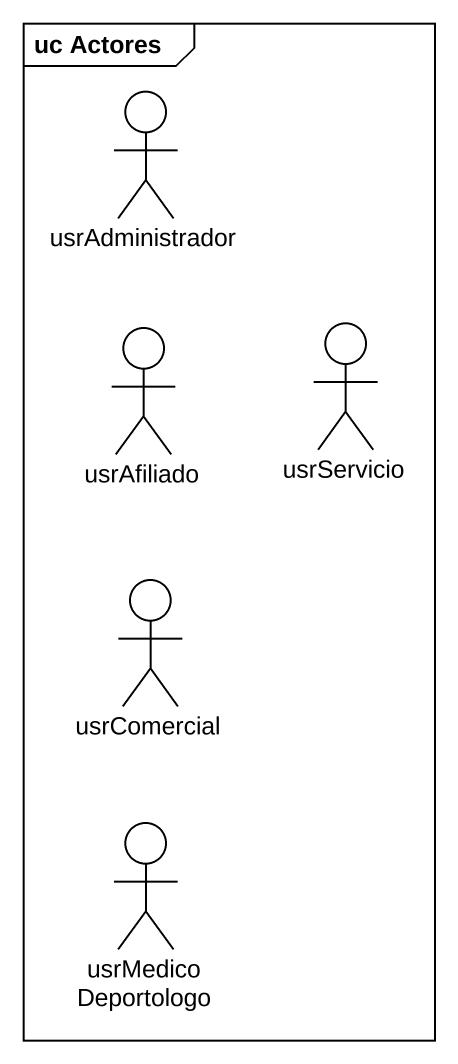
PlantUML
@startuml
mainframe uc Actores
actor usrAdministrador
actor usrAfiliado
actor usrServicio
actor usrComercial
actor usrMedicoDeportologo
@enduml
